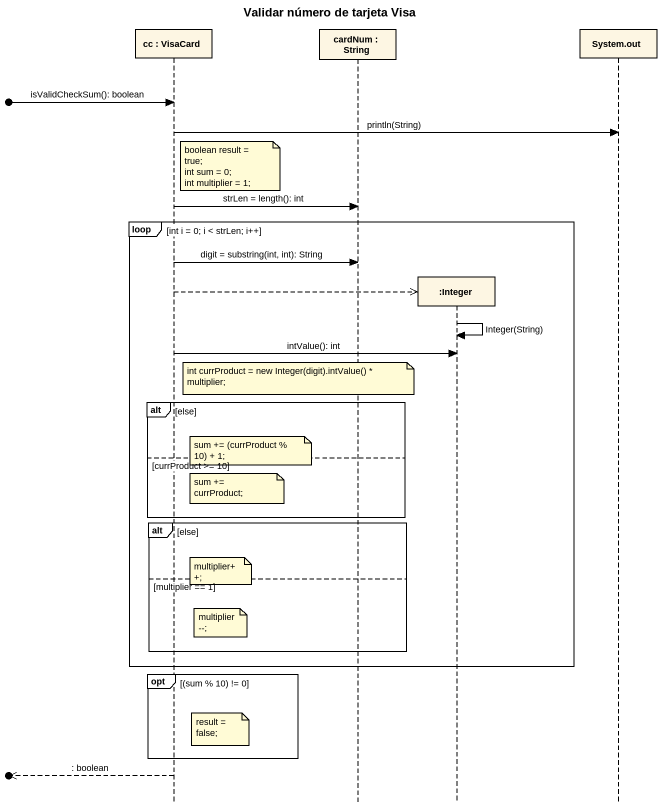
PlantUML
@startuml
title Validar número de tarjeta Visa
hide footbox
participant "cc : VisaCard" as cc
participant "cardNum : String" as cardNum
participant ":Integer" as Integer
participant "System.out" as System_out

[o-> cc : isValidCheckSum(): boolean
cc -> System_out : println(String)
note right of cc
  boolean result = true;
  int sum = 0;
  int multiplier = 1;
end note
cc -> cardNum : strLen = length(): int
loop int i = 0; i < strLen; i++
  cc -> cardNum : digit = substring(int, int): String
  cc -->> Integer **
  Integer -> Integer : Integer(String)
  cc -> Integer : intValue(): int
  note over cardNum : int currProduct = new Integer(digit).intValue() * multiplier;
  alt else
    note right of cc : sum += (currProduct % 10) + 1;
  else currProduct >= 10
    note right of cc : sum += currProduct;
  end
  alt else
    note right of cc : multiplier++;
  else multiplier == 1
    note right of cc : multiplier--;
  end
end
opt (sum % 10) != 0
  note right of cc : result = false;
end
[o<<-- cc : : boolean
@enduml
